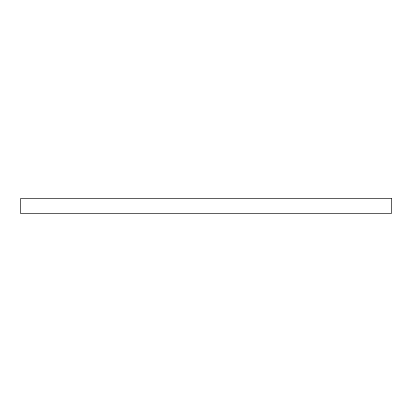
<?xml version="1.0" encoding="UTF-8"?>
<svg xmlns="http://www.w3.org/2000/svg" width="412" height="412" viewBox="0 0 412 412"><rect width="100%" height="100%" fill="white"/><g stroke="black" fill="none" stroke-linecap="round" stroke-linejoin="round"><path stroke-width="0.62" d="M391.4 198.486L20.6 198.486L20.6 213.514L391.4 213.514L391.4 198.486"/></g></svg>
